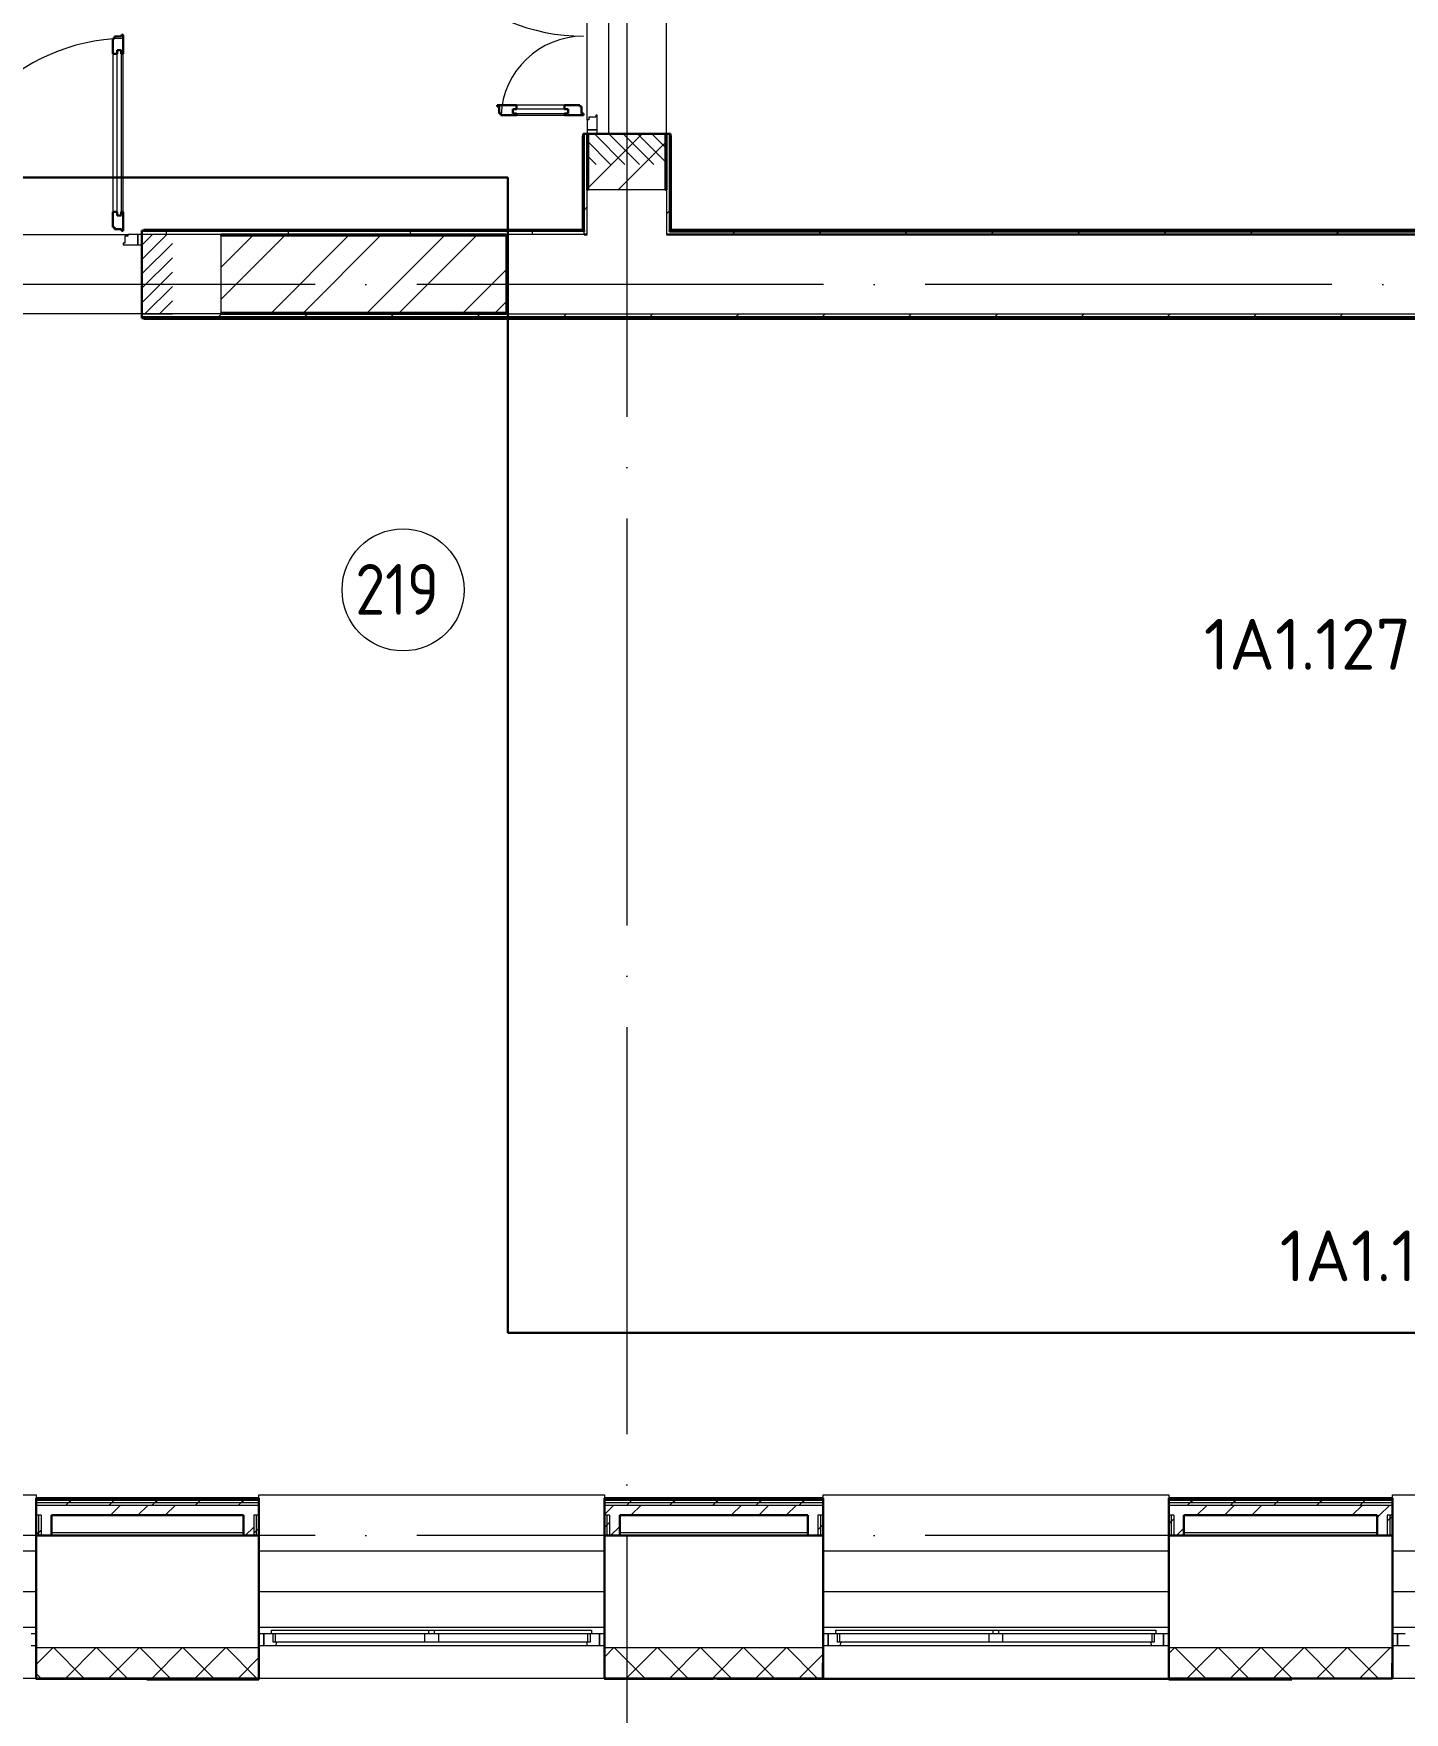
# Model space of a CAD drawing. Header units: millimetres. Extents: x -1073752 to 1436911, y -1379358 to 94781.
# Drawn here: x -999621 to -992879, y -1027225 to -1018973 of the extents above; entities that cross this region are included whole.
import ezdxf
from ezdxf.enums import TextEntityAlignment as Align

# ---------------------------------------------------------------- set-up
doc = ezdxf.new("R2010")
doc.units = ezdxf.units.MM
doc.set_wipeout_variables(frame=1)
doc.linetypes.add('ADSK_Линия сетки', pattern=[25, 20, -2.5, 0, -2.5])
doc.linetypes.add('ADSK_Штриховая_ш2 п1_5', pattern=[4.5, 3, -1.5])
for name, color, linetype, lineweight in [('_ Окна', 7, 'Continuous', 9), ('RC-Дымоудаление', 1, 'Continuous', 30), ('Двери', 252, 'Continuous', 9), ('лс', 5, 'Continuous', 30), ('Марки помещений', 7, 'Continuous', 20), ('Ограждение', 252, 'Continuous', 9), ('Окна', 7, 'Continuous', 9), ('Оси', 252, 'Continuous', 9), ('Перекрытие', 252, 'Continuous', 18), ('Стены внутренние', 7, 'Continuous', 18), ('Стены наружные', 7, 'Continuous', 18), ('Стены штриховка', 7, 'Continuous', 9)]:
    doc.layers.add(name, color=color, linetype=linetype, lineweight=lineweight)
doc.layers.add('RC-Позиционные_обозначения', color=7, linetype='Continuous')
doc.layers.add('Двери открывание', color=7, linetype='Continuous', lineweight=9, true_color=0xc0c0c0)
doc.styles.add('GOST Common_2', font='', dxfattribs={"width": 0.9, "height": 250})
doc.styles.add('ISOCPEUR', font='isocpeur.ttf', dxfattribs={"height": 250})
doc.styles.add('RubezhCAD', font='isocpeur.ttf')
doc.styles.get("Standard").update_dxf_attribs({"font": 'arial.ttf'})
doc.styles.get('GOST Common_2').set_extended_font_data('GOST type B')

# ---------------------------------------------------------------- blocks, each defined once
blk = doc.blocks.new('2 этаж')
at = {"layer": 'Двери', "lineweight": 18, "true_color": 0x636466}
h = blk.add_hatch(dxfattribs=at)
h.set_pattern_fill('FP_2', color=251, angle=90, style=0, pattern_type=2)
h.set_pattern_definition([(135, (162076.006, -11124.253), (-35.3553, -35.3553), [])])
h.paths.add_polyline_path([(162144.8, -11899.3), (162271, -11899.3), (162271, -11749.3), (161881, -11749.3), (161881, -11899.3)])
h.paths.add_polyline_path([(161881, -10249.3), (162271, -10249.3), (162271, -10099.3), (161881, -10099.3)])
h = blk.add_hatch(dxfattribs=at)
h.set_pattern_fill('FP_2', color=251, style=0, pattern_type=2)
h.set_pattern_definition([(45, (158816.006, -12439.253), (-35.3553, 35.3553), [])])
h.paths.add_polyline_path([(159841, -12634.3), (159841, -12244.3), (159691, -12244.3), (159691, -12634.3)])
h.paths.add_polyline_path([(158041, -12634.3), (158191, -12634.3), (158191, -12244.3), (158041, -12244.3)])
at = {"layer": '_ Окна', "color": 251, "true_color": 0x636466}
for p, q in [((159171, -19121.3), (159146, -19121.3)), ((160291, -19121.3), (160266, -19121.3)), ((160291, -19179.3), (160291, -19121.3)), ((161966, -19121.3), (161941, -19121.3)), ((161941, -19121.3), (161941, -19179.3)), ((163066, -19121.3), (163041, -19121.3)), ((163066, -19179.3), (163066, -19121.3)), ((164741, -19121.3), (164716, -19121.3)), ((164716, -19121.3), (164716, -19179.3)), ((165866, -19121.3), (165841, -19121.3)), ((165866, -19179.3), (165866, -19121.3)), ((159146, -19179.3), (159171, -19179.3)), ((160266, -19179.3), (160291, -19179.3)), ((161941, -19179.3), (161966, -19179.3)), ((163041, -19179.3), (163066, -19179.3)), ((164716, -19179.3), (164741, -19179.3)), ((165841, -19179.3), (165866, -19179.3))]:
    blk.add_line(p, q, dxfattribs=at)
at = {"layer": '_ Окна', "color": 251, "lineweight": 18, "true_color": 0x636466}
for p, q in [((160329, -19121.3), (160291, -19121.3)), ((160291, -19121.3), (160291, -19179.3)), ((160337, -19162.3), (160337, -19121.3)), ((161895, -19121.3), (161895, -19162.3)), ((161941, -19121.3), (161903, -19121.3)), ((161941, -19179.3), (161941, -19121.3)), ((163104, -19121.3), (163066, -19121.3)), ((163066, -19121.3), (163066, -19179.3)), ((163112, -19162.3), (163112, -19121.3)), ((164670, -19121.3), (164670, -19162.3)), ((164716, -19121.3), (164678, -19121.3)), ((164716, -19179.3), (164716, -19121.3)), ((165904, -19121.3), (165866, -19121.3)), ((165866, -19121.3), (165866, -19179.3)), ((160291, -19179.3), (160350.5, -19179.3)), ((160349, -19162.3), (160337, -19162.3)), ((160350.5, -19179.3), (160355, -19162.3)), ((161877, -19162.3), (161881.6, -19179.3)), ((161881.6, -19179.3), (161941, -19179.3)), ((161895, -19162.3), (161883, -19162.3)), ((163066, -19179.3), (163125.5, -19179.3)), ((163124, -19162.3), (163112, -19162.3)), ((163125.5, -19179.3), (163130, -19162.3)), ((164652, -19162.3), (164656.6, -19179.3)), ((164656.6, -19179.3), (164716, -19179.3)), ((164670, -19162.3), (164658, -19162.3)), ((165866, -19179.3), (165925.5, -19179.3))]:
    blk.add_line(p, q, dxfattribs=at)
at = {"layer": 'Двери', "color": 251, "lineweight": 30, "true_color": 0x636466}
for p, q in [((159557, -11280.3), (159549, -11280.3)), ((159549, -11280.3), (159549, -11356.3)), ((159591, -11271.3), (159557, -11271.3)), ((159557, -11271.3), (159557, -11280.3)), ((159599, -11262.3), (159591, -11262.3)), ((159591, -11262.3), (159591, -11271.3)), ((159599, -11356.3), (159599, -11262.3)), ((159549, -11356.3), (159569, -11356.3)), ((159569, -11356.3), (159569, -11338.3)), ((159569, -11338.3), (159590, -11338.3)), ((159590, -11338.3), (159590, -11356.3)), ((159590, -11356.3), (159599, -11356.3)), ((161533, -11607.3), (161439, -11607.3)), ((161439, -11607.3), (161439, -11615.3)), ((161439, -11615.3), (161448, -11615.3)), ((161448, -11615.3), (161448, -11649.3)), ((161533, -11627.3), (161515, -11627.3)), ((161515, -11627.3), (161515, -11648.3)), ((161533, -11607.3), (161533, -11627.3)), ((161845, -11607.3), (161769, -11607.3)), ((161769, -11607.3), (161769, -11627.3)), ((161769, -11627.3), (161787, -11627.3)), ((161787, -11627.3), (161787, -11648.3)), ((161845, -11615.3), (161845, -11607.3)), ((161854, -11615.3), (161845, -11615.3)), ((161854, -11649.3), (161854, -11615.3)), ((161448, -11649.3), (161457, -11649.3)), ((161457, -11649.3), (161457, -11657.3)), ((161457, -11657.3), (161533, -11657.3)), ((161515, -11648.3), (161533, -11648.3)), ((161533, -11648.3), (161533, -11657.3)), ((161769, -11648.3), (161769, -11657.3)), ((161787, -11648.3), (161769, -11648.3)), ((161769, -11657.3), (161863, -11657.3)), ((161863, -11649.3), (161854, -11649.3)), ((161863, -11657.3), (161863, -11649.3)), ((159549, -12132.3), (159549, -12208.3)), ((159549, -12132.3), (159569, -12132.3)), ((159549, -12208.3), (159557, -12208.3)), ((159557, -12208.3), (159557, -12217.3)), ((159569, -12132.3), (159569, -12150.3)), ((159569, -12150.3), (159590, -12150.3)), ((159590, -12132.3), (159599, -12132.3)), ((159590, -12150.3), (159590, -12132.3)), ((159599, -12226.3), (159599, -12132.3)), ((159557, -12217.3), (159591, -12217.3)), ((159591, -12217.3), (159591, -12226.3)), ((159591, -12226.3), (159599, -12226.3))]:
    blk.add_line(p, q, dxfattribs=at)
at = {"layer": 'Двери', "color": 251, "true_color": 0x636466}
for p, q in [((159549, -11356.3), (159549, -12132.3)), ((159569, -12150.3), (159569, -11338.3)), ((159569, -11338.3), (159590, -11338.3)), ((159590, -11338.3), (159590, -12150.3)), ((159599, -12132.3), (159599, -11356.3)), ((161787, -11627.3), (161515, -11627.3)), ((161515, -11627.3), (161515, -11648.3)), ((161769, -11607.3), (161533, -11607.3)), ((161787, -11648.3), (161787, -11627.3)), ((161515, -11648.3), (161787, -11648.3)), ((161533, -11657.3), (161769, -11657.3)), ((161881, -11680.3), (161881, -11729.3)), ((161889, -11680.3), (161881, -11680.3)), ((161923, -11666.3), (161889, -11666.3)), ((161889, -11666.3), (161889, -11680.3)), ((161931, -11657.3), (161923, -11657.3)), ((161923, -11657.3), (161923, -11666.3)), ((161931, -11729.3), (161931, -11657.3)), ((161931, -11729.3), (161881, -11729.3)), ((161881, -11729.3), (161881, -11749.3)), ((161881, -11729.3), (161931, -11729.3)), ((161881, -11749.3), (161931, -11749.3)), ((161931, -11749.3), (161931, -11729.3)), ((159590, -12150.3), (159569, -12150.3)), ((159608, -12286.3), (159599, -12286.3)), ((159599, -12286.3), (159599, -12294.3)), ((159599, -12294.3), (159671, -12294.3)), ((159622, -12252.3), (159608, -12252.3)), ((159608, -12252.3), (159608, -12286.3)), ((159622, -12244.3), (159622, -12252.3)), ((159671, -12244.3), (159622, -12244.3)), ((159691, -12244.3), (159671, -12244.3)), ((159671, -12244.3), (159671, -12294.3)), ((159671, -12294.3), (159671, -12244.3)), ((159671, -12294.3), (159691, -12294.3)), ((159691, -12294.3), (159691, -12244.3))]:
    blk.add_line(p, q, dxfattribs=at)
at = {"layer": 'Двери', "color": 251, "linetype": 'ADSK_Штриховая_ш2 п1_5', "true_color": 0x636466}
for p, q in [((162271, -11749.3), (161881, -11749.3)), ((161881, -11749.3), (161881, -11899.3)), ((162271, -11899.3), (162271, -11749.3)), ((159841, -12244.3), (159691, -12244.3)), ((159691, -12244.3), (159691, -12634.3)), ((159691, -12634.3), (159841, -12634.3))]:
    blk.add_line(p, q, dxfattribs=at)
at = {"layer": 'Двери открывание', "color": 251, "true_color": 0x636466}
for centre, radius, start, end in [((161863, -10323.3), 946, 181.09026, 270), ((159617, -12226.3), 946, 91.09026, 180), ((161863, -11675.3), 406, 90, 177.45896)]:
    blk.add_arc(centre, radius, start, end, dxfattribs=at)
at = {"layer": 'Марки помещений', "color": 251, "true_color": 0x636466}
blk.add_circle((160975.7, -13990.9), 300, dxfattribs=at)
at = {"layer": 'Ограждение', "color": 251, "true_color": 0x636466}
for p, q in [((161856, -11759.3), (161861.1, -11759.3)), ((161856, -11759.3), (161856, -12219.3)), ((162291, -11759.3), (162296, -11759.3)), ((162296, -12219.3), (162296, -11759.3)), ((159701, -12224.3), (159701, -12219.3)), ((161856, -12219.3), (159701, -12219.3)), ((161856, -12219.3), (161861, -12224.3)), ((162296, -12219.3), (162291, -12224.3)), ((168076, -12219.3), (162296, -12219.3)), ((159701, -12659.3), (159701, -12654.3)), ((159701, -12659.3), (167586.2, -12659.3)), ((157471, -18439.3), (159171, -18439.3)), ((159171, -18439.3), (159171, -18454.3)), ((160266, -18454.3), (160266, -18439.3)), ((160266, -18439.3), (161966, -18439.3)), ((161966, -18439.3), (161966, -18454.3)), ((163041, -18454.3), (163041, -18439.3)), ((163041, -18439.3), (164741, -18439.3)), ((164741, -18439.3), (164741, -18454.3)), ((165841, -18454.3), (165841, -18439.3)), ((165841, -18439.3), (167541, -18439.3)), ((157471, -18714.3), (159171, -18714.3)), ((160266, -18714.3), (161966, -18714.3)), ((163041, -18714.3), (164741, -18714.3)), ((165841, -18714.3), (167541, -18714.3)), ((157471, -18914.3), (159171, -18914.3)), ((160266, -18914.3), (161966, -18914.3)), ((163041, -18914.3), (164741, -18914.3)), ((165841, -18914.3), (167541, -18914.3)), ((157471, -19089.3), (159171, -19089.3)), ((160266, -19089.3), (161966, -19089.3)), ((163041, -19089.3), (164741, -19089.3)), ((165841, -19089.3), (167541, -19089.3))]:
    blk.add_line(p, q, dxfattribs=at)
at = {"layer": 'Окна', "color": 251, "true_color": 0x636466}
for p, q in [((160329, -19104.3), (161101, -19104.3)), ((160329, -19121.3), (160329, -19104.3)), ((161101, -19121.3), (160329, -19121.3)), ((160349, -19162.3), (160349, -19121.3)), ((161081, -19121.3), (161081, -19162.3)), ((161101, -19104.3), (161131, -19104.3)), ((161101, -19104.3), (161101, -19121.3)), ((161131, -19121.3), (161101, -19121.3)), ((161131, -19104.3), (161903, -19104.3)), ((161131, -19121.3), (161131, -19104.3)), ((161903, -19121.3), (161131, -19121.3)), ((161151, -19162.3), (161151, -19121.3)), ((161883, -19121.3), (161883, -19162.3)), ((161903, -19104.3), (161903, -19121.3)), ((163104, -19104.3), (163876, -19104.3)), ((163104, -19121.3), (163104, -19104.3)), ((163876, -19121.3), (163104, -19121.3)), ((163124, -19162.3), (163124, -19121.3)), ((163856, -19121.3), (163856, -19162.3)), ((163876, -19104.3), (163906, -19104.3)), ((163876, -19104.3), (163876, -19121.3)), ((163906, -19121.3), (163876, -19121.3)), ((163906, -19104.3), (164678, -19104.3)), ((163906, -19121.3), (163906, -19104.3)), ((164678, -19121.3), (163906, -19121.3)), ((163926, -19162.3), (163926, -19121.3)), ((164658, -19121.3), (164658, -19162.3)), ((164678, -19104.3), (164678, -19121.3)), ((161081, -19162.3), (160349, -19162.3)), ((160350.5, -19179.3), (161881.6, -19179.3)), ((161151, -19162.3), (161081, -19162.3)), ((161883, -19162.3), (161151, -19162.3)), ((163856, -19162.3), (163124, -19162.3)), ((163125.5, -19179.3), (164656.6, -19179.3)), ((163926, -19162.3), (163856, -19162.3)), ((164658, -19162.3), (163926, -19162.3))]:
    blk.add_line(p, q, dxfattribs=at)
at = {"layer": 'Оси', "color": 251, "linetype": 'ADSK_Линия сетки', "ltscale": 100, "true_color": 0x636466}
for p, q in [((162076, -1139.3), (162076, -32265.4)), ((170543.3, -12489.3), (93565.9, -12489.3)), ((170543.3, -18639.3), (93603.7, -18639.3))]:
    blk.add_line(p, q, dxfattribs=at)
at = {"layer": 'Перекрытие', "color": 251, "ltscale": 100, "true_color": 0x636466}
for p, q in [((161986, -10249.3), (161986, -11749.3)), ((162266, -11749.3), (162271, -11749.3))]:
    blk.add_line(p, q, dxfattribs=at)
at = {"layer": 'Стены внутренние', "color": 251, "true_color": 0x636466}
for p, q in [((162271, -11749.3), (162271, -8989.3)), ((161881, -11680.3), (161881, -10318.3)), ((162266, -12024.3), (161886, -12024.3)), ((158260, -12244.3), (159622, -12244.3)), ((160081, -12244.3), (159691, -12244.3)), ((160081, -12629.3), (160081, -12249.3)), ((161866, -12244.3), (161481, -12244.3)), ((161481, -12249.3), (161481, -12629.3)), ((161881, -12244.3), (161881, -12244.3)), ((159691, -12634.3), (158191, -12634.3)), ((161481, -12634.3), (167616, -12634.3)), ((159171, -19189.3), (160266, -19189.3)), ((161966, -19189.3), (163041, -19189.3)), ((164741, -19189.3), (165841, -19189.3)), ((159171, -19341.3), (157471, -19341.3)), ((161966, -19341.3), (160266, -19341.3)), ((164741, -19341.3), (163041, -19341.3)), ((167541, -19341.3), (165841, -19341.3))]:
    blk.add_line(p, q, dxfattribs=at)
at = {"layer": 'Стены внутренние', "color": 251, "lineweight": 30, "true_color": 0x636466}
for p, q in [((161886, -12024.3), (161881, -12024.3)), ((162271, -12024.3), (162266, -12024.3)), ((159691, -12244.3), (159691, -12634.3)), ((160081, -12249.3), (160081, -12244.3)), ((161481, -12244.3), (161481, -12249.3)), ((161881, -12244.3), (161866, -12244.3)), ((168101, -12244.3), (162271, -12244.3)), ((160081, -12634.3), (160081, -12629.3)), ((161481, -12629.3), (161481, -12634.3)), ((159171, -18639.3), (159171, -19341.3)), ((160191, -18639.3), (159246, -18639.3)), ((160266, -19341.3), (160266, -18639.3)), ((161966, -18639.3), (161966, -19341.3)), ((162966, -18639.3), (162041, -18639.3)), ((163041, -19341.3), (163041, -18639.3)), ((164741, -18639.3), (164741, -19341.3)), ((165766, -18639.3), (164816, -18639.3)), ((165841, -19341.3), (165841, -18639.3)), ((159171, -19341.3), (160266, -19341.3)), ((161966, -19341.3), (163041, -19341.3)), ((164741, -19341.3), (165841, -19341.3))]:
    blk.add_line(p, q, dxfattribs=at)
at = {"layer": 'Стены внутренние', "color": 251, "linetype": 'Continuous', "lineweight": 9, "true_color": 0x636466}
for p, q in [((159173, -19271.2), (159254.9, -19189.3)), ((159406.5, -19339.3), (159256.5, -19189.3)), ((159317, -19339.3), (159467, -19189.3)), ((159618.6, -19339.3), (159468.6, -19189.3)), ((159529.2, -19339.3), (159679.2, -19189.3)), ((159830.8, -19339.3), (159680.8, -19189.3)), ((159741.3, -19339.3), (159891.3, -19189.3)), ((160042.9, -19339.3), (159892.9, -19189.3)), ((159953.4, -19339.3), (160103.4, -19189.3)), ((160255, -19339.3), (160105, -19189.3)), ((161966, -19235.9), (162012.6, -19189.3)), ((162164.2, -19339.3), (162014.2, -19189.3)), ((162074.8, -19339.3), (162224.8, -19189.3)), ((162376.3, -19339.3), (162226.3, -19189.3)), ((162286.9, -19339.3), (162436.9, -19189.3)), ((162588.5, -19339.3), (162438.5, -19189.3)), ((162499, -19339.3), (162649, -19189.3)), ((162800.6, -19339.3), (162650.6, -19189.3)), ((162711.1, -19339.3), (162861.1, -19189.3)), ((163012.7, -19339.3), (162862.7, -19189.3)), ((162923.3, -19339.3), (163041, -19221.5)), ((164741, -19218.6), (164770.3, -19189.3)), ((164921.9, -19339.3), (164771.9, -19189.3)), ((164832.5, -19339.3), (164982.5, -19189.3)), ((165134.1, -19339.3), (164984.1, -19189.3)), ((165044.6, -19339.3), (165194.6, -19189.3)), ((165346.2, -19339.3), (165196.2, -19189.3)), ((165256.7, -19339.3), (165406.7, -19189.3)), ((165558.3, -19339.3), (165408.3, -19189.3)), ((165468.9, -19339.3), (165618.9, -19189.3)), ((165770.4, -19339.3), (165620.4, -19189.3)), ((165681, -19339.3), (165831, -19189.3)), ((165841, -19197.7), (165832.6, -19189.3)), ((159173, -19312.9), (159171, -19309.5)), ((160165.6, -19339.3), (160266, -19238.8)), ((159194.4, -19339.3), (159173, -19317.9)), ((159286, -19339.3), (159284.8, -19341.3)), ((161984, -19339.8), (161983.1, -19341.3)), ((162005, -19341.3), (162003.8, -19339.3)), ((162591.6, -19341.3), (162590.4, -19339.3)), ((164799.9, -19339.3), (164798.7, -19341.3)), ((165621.1, -19339.3), (165620, -19341.3)), ((165839, -19329.1), (165841, -19329.1))]:
    blk.add_line(p, q, dxfattribs=at)
at = {"layer": 'Стены наружные', "color": 251, "lineweight": 30, "true_color": 0x636466}
for p, q in [((161881, -11749.3), (161861, -11749.3)), ((161861, -11749.3), (161861, -12224.3)), ((161881, -12024.3), (161881, -11749.3)), ((162266, -11749.3), (161886, -11749.3)), ((161886, -11749.3), (161886, -12024.3)), ((162266, -12024.3), (162266, -11749.3)), ((162291, -11749.3), (162271, -11749.3)), ((162271, -11749.3), (162271, -12024.3)), ((162291, -12224.3), (162291, -11749.3)), ((159691, -12224.3), (159691, -12244.3)), ((161861, -12224.3), (159691, -12224.3)), ((160081, -12244.3), (161481, -12244.3)), ((161481, -12249.3), (160081, -12249.3)), ((161866, -12224.3), (161866, -12229.3)), ((162271, -12244.3), (168101, -12244.3)), ((162286, -12229.3), (162286, -12224.3)), ((168096, -12229.3), (162286, -12229.3)), ((168091, -12224.3), (162291, -12224.3)), ((159691, -12634.3), (159691, -12654.3)), ((159691, -12654.3), (167586, -12654.3)), ((160081, -12629.3), (161481, -12629.3)), ((161481, -12634.3), (160081, -12634.3)), ((159171, -18454.3), (159171, -18639.3)), ((160266, -18454.3), (159171, -18454.3)), ((160266, -18639.3), (160266, -18454.3)), ((161966, -18454.3), (161966, -18639.3)), ((163041, -18454.3), (161966, -18454.3)), ((163041, -18639.3), (163041, -18454.3)), ((164741, -18454.3), (164741, -18639.3)), ((165841, -18454.3), (164741, -18454.3)), ((165841, -18639.3), (165841, -18454.3)), ((159246, -18539.3), (160191, -18539.3)), ((159246, -18639.3), (159246, -18539.3)), ((160191, -18539.3), (160191, -18639.3)), ((162041, -18539.3), (162966, -18539.3)), ((162041, -18639.3), (162041, -18539.3)), ((162966, -18539.3), (162966, -18639.3)), ((164816, -18539.3), (165766, -18539.3)), ((164816, -18639.3), (164816, -18539.3)), ((165766, -18539.3), (165766, -18639.3)), ((159171, -18639.3), (159246, -18639.3)), ((160191, -18639.3), (160266, -18639.3)), ((161966, -18639.3), (162041, -18639.3)), ((162966, -18639.3), (163041, -18639.3)), ((164741, -18639.3), (164816, -18639.3)), ((165766, -18639.3), (165841, -18639.3)), ((160266, -19341.3), (159716, -19341.3)), ((159716, -19341.3), (159716, -19346.3)), ((159716, -19346.3), (160266, -19346.3)), ((160266, -19346.3), (160266, -19341.3)), ((165346, -19341.3), (164741, -19341.3)), ((164741, -19341.3), (164741, -19346.3)), ((164741, -19346.3), (165346, -19346.3)), ((165346, -19346.3), (165346, -19341.3))]:
    blk.add_line(p, q, dxfattribs=at)
at = {"layer": 'Стены наружные', "color": 251, "linetype": 'Continuous', "lineweight": 9, "true_color": 0x636466}
for p, q in [((161861, -11774.8), (161866, -11769.8)), ((161886, -12014.3), (162151, -11749.3)), ((162033.2, -12024.3), (162266, -11791.4)), ((162286, -11774.1), (162291, -11769.1)), ((161861, -11845.5), (161866, -11840.5)), ((162286, -11844.8), (162291, -11839.8)), ((161861, -11916.2), (161866, -11911.2)), ((162286, -11915.5), (162291, -11910.5)), ((161861, -11987), (161866, -11982)), ((162286, -11986.2), (162291, -11981.2)), ((161861, -12057.7), (161866, -12052.7)), ((161861, -12128.4), (161866, -12123.4)), ((161866, -12123.4), (161881, -12108.4)), ((162271, -12142.6), (162286, -12127.6)), ((162286, -12056.9), (162291, -12051.9)), ((162286, -12127.6), (162291, -12122.6)), ((161861, -12199.1), (161866, -12194.1)), ((162286, -12198.4), (162291, -12193.4)), ((159709.5, -12229.3), (159714.5, -12224.3)), ((159780.2, -12229.3), (159785.2, -12224.3)), ((159812, -12244.3), (159812, -12229.3)), ((159850.9, -12229.3), (159855.9, -12224.3)), ((159921.7, -12229.3), (159926.7, -12224.3)), ((159992.4, -12229.3), (159997.4, -12224.3)), ((160063.1, -12229.3), (160068.1, -12224.3)), ((160081, -12404.9), (160236.6, -12249.3)), ((160081, -12562), (160393.8, -12249.3)), ((160133.8, -12229.3), (160138.8, -12224.3)), ((160204.5, -12229.3), (160209.5, -12224.3)), ((160275.2, -12229.3), (160280.2, -12224.3)), ((160328.1, -12629.3), (160708.1, -12249.3)), ((160345.9, -12229.3), (160350.9, -12224.3)), ((160412, -12244.3), (160412, -12229.3)), ((160416.6, -12229.3), (160421.6, -12224.3)), ((160485.3, -12629.3), (160865.3, -12249.3)), ((160487.3, -12229.3), (160492.3, -12224.3)), ((160558, -12229.3), (160563, -12224.3)), ((160628.8, -12229.3), (160633.8, -12224.3)), ((160699.5, -12229.3), (160704.5, -12224.3)), ((160770.2, -12229.3), (160775.2, -12224.3)), ((160799.6, -12629.3), (161179.6, -12249.3)), ((160840.9, -12229.3), (160845.9, -12224.3)), ((160911.6, -12229.3), (160916.6, -12224.3)), ((160956.7, -12629.3), (161336.7, -12249.3)), ((160982.3, -12229.3), (160987.3, -12224.3)), ((161012, -12244.3), (161012, -12229.3)), ((161053, -12229.3), (161058, -12224.3)), ((161123.7, -12229.3), (161128.7, -12224.3)), ((161194.4, -12229.3), (161199.4, -12224.3)), ((161265.2, -12229.3), (161270.2, -12224.3)), ((161335.9, -12229.3), (161340.9, -12224.3)), ((161406.6, -12229.3), (161411.6, -12224.3)), ((161477.3, -12229.3), (161482.3, -12224.3)), ((161548, -12229.3), (161553, -12224.3)), ((161612, -12244.3), (161612, -12229.3)), ((161618.7, -12229.3), (161623.7, -12224.3)), ((161689.4, -12229.3), (161694.4, -12224.3)), ((161760.1, -12229.3), (161765.1, -12224.3)), ((161830.8, -12229.3), (161835.8, -12224.3)), ((162325.8, -12229.3), (162330.8, -12224.3)), ((162396.5, -12229.3), (162401.5, -12224.3)), ((162467.2, -12229.3), (162472.2, -12224.3)), ((162537.9, -12229.3), (162542.9, -12224.3)), ((162593.7, -12244.3), (162608.7, -12229.3)), ((162608.7, -12229.3), (162613.7, -12224.3)), ((162679.4, -12229.3), (162684.4, -12224.3)), ((162750.1, -12229.3), (162755.1, -12224.3)), ((162820.8, -12229.3), (162825.8, -12224.3)), ((162891.5, -12229.3), (162896.5, -12224.3)), ((162962.2, -12229.3), (162967.2, -12224.3)), ((163017.9, -12244.3), (163032.9, -12229.3)), ((163032.9, -12229.3), (163037.9, -12224.3)), ((163103.6, -12229.3), (163108.6, -12224.3)), ((163174.3, -12229.3), (163179.3, -12224.3)), ((163245.1, -12229.3), (163250.1, -12224.3)), ((163315.8, -12229.3), (163320.8, -12224.3)), ((163386.5, -12229.3), (163391.5, -12224.3)), ((163442.2, -12244.3), (163457.2, -12229.3)), ((163457.2, -12229.3), (163462.2, -12224.3)), ((163527.9, -12229.3), (163532.9, -12224.3)), ((163598.6, -12229.3), (163603.6, -12224.3)), ((163669.3, -12229.3), (163674.3, -12224.3)), ((163740, -12229.3), (163745, -12224.3)), ((163810.7, -12229.3), (163815.7, -12224.3)), ((163866.5, -12244.3), (163881.5, -12229.3)), ((163881.5, -12229.3), (163886.5, -12224.3)), ((163952.2, -12229.3), (163957.2, -12224.3)), ((164022.9, -12229.3), (164027.9, -12224.3)), ((164093.6, -12229.3), (164098.6, -12224.3)), ((164164.3, -12229.3), (164169.3, -12224.3)), ((164235, -12229.3), (164240, -12224.3)), ((164290.7, -12244.3), (164305.7, -12229.3)), ((164305.7, -12229.3), (164310.7, -12224.3)), ((164376.4, -12229.3), (164381.4, -12224.3)), ((164447.1, -12229.3), (164452.1, -12224.3)), ((164517.8, -12229.3), (164522.8, -12224.3)), ((164588.6, -12229.3), (164593.6, -12224.3)), ((164659.3, -12229.3), (164664.3, -12224.3)), ((164715, -12244.3), (164730, -12229.3)), ((164730, -12229.3), (164735, -12224.3)), ((164800.7, -12229.3), (164805.7, -12224.3)), ((164871.4, -12229.3), (164876.4, -12224.3)), ((164942.1, -12229.3), (164947.1, -12224.3)), ((165012.8, -12229.3), (165017.8, -12224.3)), ((165083.5, -12229.3), (165088.5, -12224.3)), ((165139.2, -12244.3), (165154.2, -12229.3)), ((165154.2, -12229.3), (165159.2, -12224.3)), ((165225, -12229.3), (165230, -12224.3)), ((165295.7, -12229.3), (165300.7, -12224.3)), ((165366.4, -12229.3), (165371.4, -12224.3)), ((165437.1, -12229.3), (165442.1, -12224.3)), ((165507.8, -12229.3), (165512.8, -12224.3)), ((165563.5, -12244.3), (165578.5, -12229.3)), ((165578.5, -12229.3), (165583.5, -12224.3)), ((165649.2, -12229.3), (165654.2, -12224.3)), ((165719.9, -12229.3), (165724.9, -12224.3)), ((165790.6, -12229.3), (165795.6, -12224.3)), ((165861.4, -12229.3), (165866.4, -12224.3)), ((161271, -12629.3), (161481, -12419.3)), ((161428.2, -12629.3), (161481, -12576.4)), ((159708.8, -12654.3), (159713.8, -12649.3)), ((159779.5, -12654.3), (159784.5, -12649.3)), ((159850.2, -12654.3), (159855.2, -12649.3)), ((159920.9, -12654.3), (159925.9, -12649.3)), ((159991.6, -12654.3), (159996.6, -12649.3)), ((160062.3, -12654.3), (160067.3, -12649.3)), ((160067.3, -12649.3), (160082.3, -12634.3)), ((160133, -12654.3), (160138, -12649.3)), ((160203.8, -12654.3), (160208.8, -12649.3)), ((160274.5, -12654.3), (160279.5, -12649.3)), ((160345.2, -12654.3), (160350.2, -12649.3)), ((160415.9, -12654.3), (160420.9, -12649.3)), ((160486.6, -12654.3), (160491.6, -12649.3)), ((160491.6, -12649.3), (160506.6, -12634.3)), ((160557.3, -12654.3), (160562.3, -12649.3)), ((160628, -12654.3), (160633, -12649.3)), ((160698.7, -12654.3), (160703.7, -12649.3)), ((160769.4, -12654.3), (160774.4, -12649.3)), ((160840.2, -12654.3), (160845.2, -12649.3)), ((160910.9, -12654.3), (160915.9, -12649.3)), ((160915.9, -12649.3), (160930.9, -12634.3)), ((160981.6, -12654.3), (160986.6, -12649.3)), ((161052.3, -12654.3), (161057.3, -12649.3)), ((161123, -12654.3), (161128, -12649.3)), ((161193.7, -12654.3), (161198.7, -12649.3)), ((161264.4, -12654.3), (161269.4, -12649.3)), ((161335.1, -12654.3), (161340.1, -12649.3)), ((161340.1, -12649.3), (161355.1, -12634.3)), ((161405.8, -12654.3), (161410.8, -12649.3)), ((161476.6, -12654.3), (161481.6, -12649.3)), ((161547.3, -12654.3), (161552.3, -12649.3)), ((161618, -12654.3), (161623, -12649.3)), ((161688.7, -12654.3), (161693.7, -12649.3)), ((161759.4, -12654.3), (161764.4, -12649.3)), ((161764.4, -12649.3), (161779.4, -12634.3)), ((161830.1, -12654.3), (161835.1, -12649.3)), ((161900.8, -12654.3), (161905.8, -12649.3)), ((161971.5, -12654.3), (161976.5, -12649.3)), ((162042.2, -12654.3), (162047.2, -12649.3)), ((162112.9, -12654.3), (162117.9, -12649.3)), ((162183.7, -12654.3), (162188.7, -12649.3)), ((162188.7, -12649.3), (162203.7, -12634.3)), ((162254.4, -12654.3), (162259.4, -12649.3)), ((162325.1, -12654.3), (162330.1, -12649.3)), ((162395.8, -12654.3), (162400.8, -12649.3)), ((162466.5, -12654.3), (162471.5, -12649.3)), ((162537.2, -12654.3), (162542.2, -12649.3)), ((162607.9, -12654.3), (162612.9, -12649.3)), ((162612.9, -12649.3), (162627.9, -12634.3)), ((162678.6, -12654.3), (162683.6, -12649.3)), ((162749.3, -12654.3), (162754.3, -12649.3)), ((162820.1, -12654.3), (162825.1, -12649.3)), ((162890.8, -12654.3), (162895.8, -12649.3)), ((162961.5, -12654.3), (162966.5, -12649.3)), ((163032.2, -12654.3), (163037.2, -12649.3)), ((163037.2, -12649.3), (163052.2, -12634.3)), ((163102.9, -12654.3), (163107.9, -12649.3)), ((163173.6, -12654.3), (163178.6, -12649.3)), ((163244.3, -12654.3), (163249.3, -12649.3)), ((163315, -12654.3), (163320, -12649.3)), ((163385.7, -12654.3), (163390.7, -12649.3)), ((163456.5, -12654.3), (163461.5, -12649.3)), ((163461.5, -12649.3), (163476.5, -12634.3)), ((163527.2, -12654.3), (163532.2, -12649.3)), ((163597.9, -12654.3), (163602.9, -12649.3)), ((163668.6, -12654.3), (163673.6, -12649.3)), ((163739.3, -12654.3), (163744.3, -12649.3)), ((163810, -12654.3), (163815, -12649.3)), ((163880.7, -12654.3), (163885.7, -12649.3)), ((163885.7, -12649.3), (163900.7, -12634.3)), ((163951.4, -12654.3), (163956.4, -12649.3)), ((164022.1, -12654.3), (164027.1, -12649.3)), ((164092.8, -12654.3), (164097.8, -12649.3)), ((164163.6, -12654.3), (164168.6, -12649.3)), ((164234.3, -12654.3), (164239.3, -12649.3)), ((164305, -12654.3), (164310, -12649.3)), ((164310, -12649.3), (164325, -12634.3)), ((164375.7, -12654.3), (164380.7, -12649.3)), ((164446.4, -12654.3), (164451.4, -12649.3)), ((164517.1, -12654.3), (164522.1, -12649.3)), ((164587.8, -12654.3), (164592.8, -12649.3)), ((164658.5, -12654.3), (164663.5, -12649.3)), ((164729.2, -12654.3), (164734.2, -12649.3)), ((164734.2, -12649.3), (164749.2, -12634.3)), ((164800, -12654.3), (164805, -12649.3)), ((164870.7, -12654.3), (164875.7, -12649.3)), ((164941.4, -12654.3), (164946.4, -12649.3)), ((165012.1, -12654.3), (165017.1, -12649.3)), ((165082.8, -12654.3), (165087.8, -12649.3)), ((165153.5, -12654.3), (165158.5, -12649.3)), ((165158.5, -12649.3), (165173.5, -12634.3)), ((165224.2, -12654.3), (165229.2, -12649.3)), ((165294.9, -12654.3), (165299.9, -12649.3)), ((165365.6, -12654.3), (165370.6, -12649.3)), ((165436.4, -12654.3), (165441.4, -12649.3)), ((165507.1, -12654.3), (165512.1, -12649.3)), ((165577.8, -12654.3), (165582.8, -12649.3)), ((165582.8, -12649.3), (165597.8, -12634.3)), ((165648.5, -12654.3), (165653.5, -12649.3)), ((165719.2, -12654.3), (165724.2, -12649.3)), ((165789.9, -12654.3), (165794.9, -12649.3)), ((165860.6, -12654.3), (165865.6, -12649.3)), ((159207.1, -18459.3), (159212.1, -18454.3)), ((159277.8, -18459.3), (159282.8, -18454.3)), ((159318.5, -18489.3), (159331, -18476.8)), ((159331, -18476.8), (159343.5, -18464.3)), ((159343.5, -18464.3), (159348.5, -18459.3)), ((159348.5, -18459.3), (159353.5, -18454.3)), ((159419.2, -18459.3), (159424.2, -18454.3)), ((159489.9, -18459.3), (159494.9, -18454.3)), ((159530.6, -18489.3), (159543.1, -18476.8)), ((159543.1, -18476.8), (159555.6, -18464.3)), ((159560.6, -18459.3), (159565.6, -18454.3)), ((159631.4, -18459.3), (159636.4, -18454.3)), ((159702.1, -18459.3), (159707.1, -18454.3)), ((159742.8, -18489.3), (159755.3, -18476.8)), ((159755.3, -18476.8), (159767.8, -18464.3)), ((159767.8, -18464.3), (159772.8, -18459.3)), ((159772.8, -18459.3), (159777.8, -18454.3)), ((159843.5, -18459.3), (159848.5, -18454.3)), ((159914.2, -18459.3), (159919.2, -18454.3)), ((159954.9, -18489.3), (159967.4, -18476.8)), ((159967.4, -18476.8), (159979.9, -18464.3)), ((159984.9, -18459.3), (159989.9, -18454.3)), ((160055.6, -18459.3), (160060.6, -18454.3)), ((160126.3, -18459.3), (160131.3, -18454.3)), ((160167, -18489.3), (160179.5, -18476.8)), ((160179.5, -18476.8), (160192, -18464.3)), ((160192, -18464.3), (160197, -18459.3)), ((160197, -18459.3), (160202, -18454.3)), ((161966, -18458), (161969.8, -18454.3)), ((162035.5, -18459.3), (162040.5, -18454.3)), ((162076.2, -18489.3), (162088.7, -18476.8)), ((162088.7, -18476.8), (162101.2, -18464.3)), ((162106.2, -18459.3), (162111.2, -18454.3)), ((162176.9, -18459.3), (162181.9, -18454.3)), ((162247.6, -18459.3), (162252.6, -18454.3)), ((162288.4, -18489.3), (162300.9, -18476.8)), ((162300.9, -18476.8), (162313.4, -18464.3)), ((162313.4, -18464.3), (162318.4, -18459.3)), ((162318.4, -18459.3), (162323.4, -18454.3)), ((162389.1, -18459.3), (162394.1, -18454.3)), ((162459.8, -18459.3), (162464.8, -18454.3)), ((162500.5, -18489.3), (162513, -18476.8)), ((162513, -18476.8), (162525.5, -18464.3)), ((162530.5, -18459.3), (162535.5, -18454.3)), ((162601.2, -18459.3), (162606.2, -18454.3)), ((162671.9, -18459.3), (162676.9, -18454.3)), ((162712.6, -18489.3), (162725.1, -18476.8)), ((162725.1, -18476.8), (162737.6, -18464.3)), ((162737.6, -18464.3), (162742.6, -18459.3)), ((162742.6, -18459.3), (162747.6, -18454.3)), ((162813.3, -18459.3), (162818.3, -18454.3)), ((162884, -18459.3), (162889, -18454.3)), ((162924.8, -18489.3), (162937.3, -18476.8)), ((162937.3, -18476.8), (162949.8, -18464.3)), ((162954.8, -18459.3), (162959.8, -18454.3)), ((163025.5, -18459.3), (163030.5, -18454.3)), ((164793.2, -18459.3), (164798.2, -18454.3)), ((164833.9, -18489.3), (164846.4, -18476.8)), ((164846.4, -18476.8), (164858.9, -18464.3)), ((164858.9, -18464.3), (164863.9, -18459.3)), ((164863.9, -18459.3), (164868.9, -18454.3)), ((164934.7, -18459.3), (164939.7, -18454.3)), ((165005.4, -18459.3), (165010.4, -18454.3)), ((165046.1, -18489.3), (165058.6, -18476.8)), ((165058.6, -18476.8), (165071.1, -18464.3)), ((165076.1, -18459.3), (165081.1, -18454.3)), ((165146.8, -18459.3), (165151.8, -18454.3)), ((165217.5, -18459.3), (165222.5, -18454.3)), ((165258.2, -18489.3), (165270.7, -18476.8)), ((165270.7, -18476.8), (165283.2, -18464.3)), ((165283.2, -18464.3), (165288.2, -18459.3)), ((165288.2, -18459.3), (165293.2, -18454.3)), ((165358.9, -18459.3), (165363.9, -18454.3)), ((165429.6, -18459.3), (165434.6, -18454.3)), ((165470.3, -18489.3), (165482.8, -18476.8)), ((165482.8, -18476.8), (165495.3, -18464.3)), ((165500.3, -18459.3), (165505.3, -18454.3)), ((165571, -18459.3), (165576, -18454.3)), ((165641.8, -18459.3), (165646.8, -18454.3)), ((165682.5, -18489.3), (165695, -18476.8)), ((165695, -18476.8), (165707.5, -18464.3)), ((165707.5, -18464.3), (165712.5, -18459.3)), ((165712.5, -18459.3), (165717.5, -18454.3)), ((165783.2, -18459.3), (165788.2, -18454.3)), ((159536.6, -18539.3), (159586.6, -18489.3)), ((159671.6, -18539.3), (159721.6, -18489.3)), ((159806.5, -18539.3), (159856.5, -18489.3)), ((161966, -18534.8), (162011.5, -18489.3)), ((162096.5, -18539.3), (162146.5, -18489.3)), ((162589.9, -18539.3), (162639.9, -18489.3)), ((162724.8, -18539.3), (162774.8, -18489.3)), ((162859.8, -18539.3), (162909.8, -18489.3)), ((164753.5, -18569.7), (164766, -18557.2)), ((164879.9, -18539.3), (164929.9, -18489.3)), ((165014.8, -18539.3), (165064.8, -18489.3)), ((165149.7, -18539.3), (165199.7, -18489.3)), ((165643.2, -18539.3), (165693.2, -18489.3)), ((165766, -18551.4), (165778.1, -18539.3)), ((165778.1, -18539.3), (165828.1, -18489.3)), ((165816, -18567.8), (165828.5, -18555.3)), ((165828.5, -18555.3), (165841, -18542.8)), ((159171, -18636.8), (159183.5, -18624.3)), ((159183.5, -18624.3), (159196, -18611.8)), ((160199.9, -18639.3), (160241, -18598.2)), ((160241, -18627.4), (160253.5, -18614.9)), ((160253.5, -18614.9), (160266, -18602.4)), ((161966, -18599.5), (161978.5, -18587)), ((161978.5, -18587), (161991, -18574.5)), ((161996.5, -18639.3), (162041, -18594.7)), ((163016, -18610.1), (163028.5, -18597.6)), ((163028.5, -18597.6), (163041, -18585.1)), ((164741, -18582.2), (164753.5, -18569.7)), ((164779.9, -18639.3), (164816, -18603.1)), ((165813.1, -18639.3), (165816, -18636.3)), ((164798.7, -19341.3), (164795.9, -19346.3))]:
    blk.add_line(p, q, dxfattribs=at)
at = {"layer": 'Стены наружные', "color": 251, "true_color": 0x636466}
for p, q in [((161881, -12244.3), (161881, -12024.3)), ((162271, -12024.3), (162271, -12244.3)), ((160081, -12634.3), (159691, -12634.3)), ((159246, -18624.3), (160191, -18624.3)), ((162041, -18624.3), (162966, -18624.3)), ((164816, -18624.3), (165766, -18624.3)), ((159171, -19346.3), (159171, -19341.3)), ((159716, -19346.3), (159171, -19346.3)), ((161966, -19341.3), (161966, -19346.3)), ((162501, -19346.3), (161966, -19346.3)), ((162501, -19346.3), (162501, -19341.3)), ((162521, -19346.3), (162521, -19341.3)), ((164741, -19346.3), (162521, -19346.3))]:
    blk.add_line(p, q, dxfattribs=at)
at = {"layer": 'Стены штриховка', "color": 251, "true_color": 0x636466}
for p, q in [((161866, -11749.3), (161866, -12224.3)), ((162286, -12224.3), (162286, -11749.3)), ((161866, -12229.3), (159691, -12229.3)), ((161866, -12244.3), (161866, -12229.3)), ((167616, -12649.3), (159691, -12649.3)), ((160266, -18459.3), (159171, -18459.3)), ((159171, -18464.3), (160266, -18464.3)), ((160266, -18464.3), (159171, -18464.3)), ((159171, -18476.8), (160266, -18476.8)), ((163041, -18459.3), (161966, -18459.3)), ((161966, -18464.3), (163041, -18464.3)), ((163041, -18464.3), (161966, -18464.3)), ((161966, -18476.8), (163041, -18476.8)), ((165841, -18459.3), (164741, -18459.3)), ((164741, -18464.3), (165841, -18464.3)), ((165841, -18464.3), (164741, -18464.3)), ((164741, -18476.8), (165841, -18476.8)), ((159171, -18489.3), (160266, -18489.3)), ((159196, -18539.3), (159171, -18539.3)), ((159183.5, -18539.3), (159183.5, -18639.3)), ((159196, -18539.3), (159196, -18639.3)), ((160266, -18539.3), (160241, -18539.3)), ((160241, -18539.3), (160241, -18639.3)), ((160253.5, -18539.3), (160253.5, -18639.3)), ((161966, -18489.3), (163041, -18489.3)), ((161991, -18539.3), (161966, -18539.3)), ((161978.5, -18539.3), (161978.5, -18639.3)), ((161991, -18539.3), (161991, -18639.3)), ((163041, -18539.3), (163016, -18539.3)), ((163016, -18539.3), (163016, -18639.3)), ((163028.5, -18539.3), (163028.5, -18639.3)), ((164741, -18489.3), (165841, -18489.3)), ((164766, -18539.3), (164741, -18539.3)), ((164753.5, -18539.3), (164753.5, -18639.3)), ((164766, -18539.3), (164766, -18639.3)), ((165841, -18539.3), (165816, -18539.3)), ((165816, -18539.3), (165816, -18639.3)), ((165828.5, -18539.3), (165828.5, -18639.3)), ((159173, -19265.3), (159171, -19265.3)), ((159173, -19265.3), (159173, -19339.3)), ((160266, -19265.3), (160264, -19265.3)), ((160264, -19339.3), (160264, -19265.3)), ((161968, -19265.3), (161966, -19265.3)), ((161968, -19265.3), (161968, -19339.3)), ((163041, -19265.3), (163039, -19265.3)), ((163039, -19339.3), (163039, -19265.3)), ((164743, -19265.3), (164741, -19265.3)), ((164743, -19265.3), (164743, -19339.3)), ((165841, -19265.3), (165839, -19265.3)), ((165839, -19339.3), (165839, -19265.3)), ((159173, -19339.3), (160264, -19339.3)), ((161968, -19339.3), (163039, -19339.3)), ((164743, -19339.3), (165839, -19339.3))]:
    blk.add_line(p, q, dxfattribs=at)
at = {"layer": 'Марки помещений', "color": 251, "true_color": 0x636466, "style": 'GOST Common_2', "width": 0.9}
blk.add_text('219', height=250, dxfattribs=at).set_placement((160740.8, -14113.2))
blk = doc.blocks.new('RC-UGO-MDU-01')
at = {"layer": 'RC-Дымоудаление'}
blk.add_point((0, 0), dxfattribs=at)
blk.add_attdef('PSTN', text='', height=2.5, dxfattribs=at).set_placement((5.821, 2.37), align=Align.BOTTOM_CENTER)
blk.add_wipeout([(4.998, 2.498), (4.998, -2.498), (-4.998, -2.498), (-4.998, 2.498)]).dxf.layer = 'RC-Дымоудаление'
blk.add_wipeout([(-4.998, -2.498), (-4.998, 2.498), (4.998, 2.498), (4.998, -2.498)]).dxf.layer = 'RC-Дымоудаление'
blk.add_lwpolyline([(-4.998, 2.498), (4.998, 2.498), (4.998, -2.498), (-4.998, -2.498), (-4.998, 2.498)], close=True, dxfattribs=at)
at = {"layer": 'RC-Дымоудаление', "ltscale": 100, "style": 'ISOCPEUR', "width": 0.7}
blk.add_text('МДУ-1', height=2.5, dxfattribs=at).set_placement((0, 0), align=Align.MIDDLE)

msp = doc.modelspace()

# ---------------------------------------------------------------- linework, layer by layer
at = {"layer": 'лс', "color": 5}
for p, q in [((-1007363.8, -1019680.7), (-997288.8, -1019680.7)), ((-997288.8, -1019680.7), (-997288.8, -1025358.6)), ((-992320.3, -1025358.6), (-997288.8, -1025358.6))]:
    msp.add_line(p, q, dxfattribs=at)

# ---------------------------------------------------------------- block references
msp.add_blockref('2 этаж', (-1158779.2, -1007716.5))

# ---------------------------------------------------------------- next in the draw order: block references
at = {"layer": 'RC-Дымоудаление', "color": 4, "linetype": 'Continuous', "lineweight": 40, "ltscale": 15}
ref = msp.add_blockref('RC-UGO-MDU-01', (-992201.6, -1021920.6), dxfattribs=dict(at, xscale=100, yscale=100, zscale=100))
ref.add_attrib('PSTN', '1А1.127', dxfattribs={"layer": 'RC-Позиционные_обозначения', "height": 250, "style": 'RubezhCAD'}).set_placement((-993355.6, -1022174.4), align=Align.BOTTOM_CENTER)
ref = msp.add_blockref('RC-UGO-MDU-01', (-991820.5, -1025358.6), dxfattribs=dict(at, xscale=100, yscale=100, zscale=100))
ref.add_attrib('PSTN', '1А1.126', dxfattribs={"layer": 'RC-Позиционные_обозначения', "height": 250, "style": 'RubezhCAD'}).set_placement((-992979.4, -1025180.5), align=Align.BOTTOM_CENTER)

doc.saveas('drawing.dxf')
